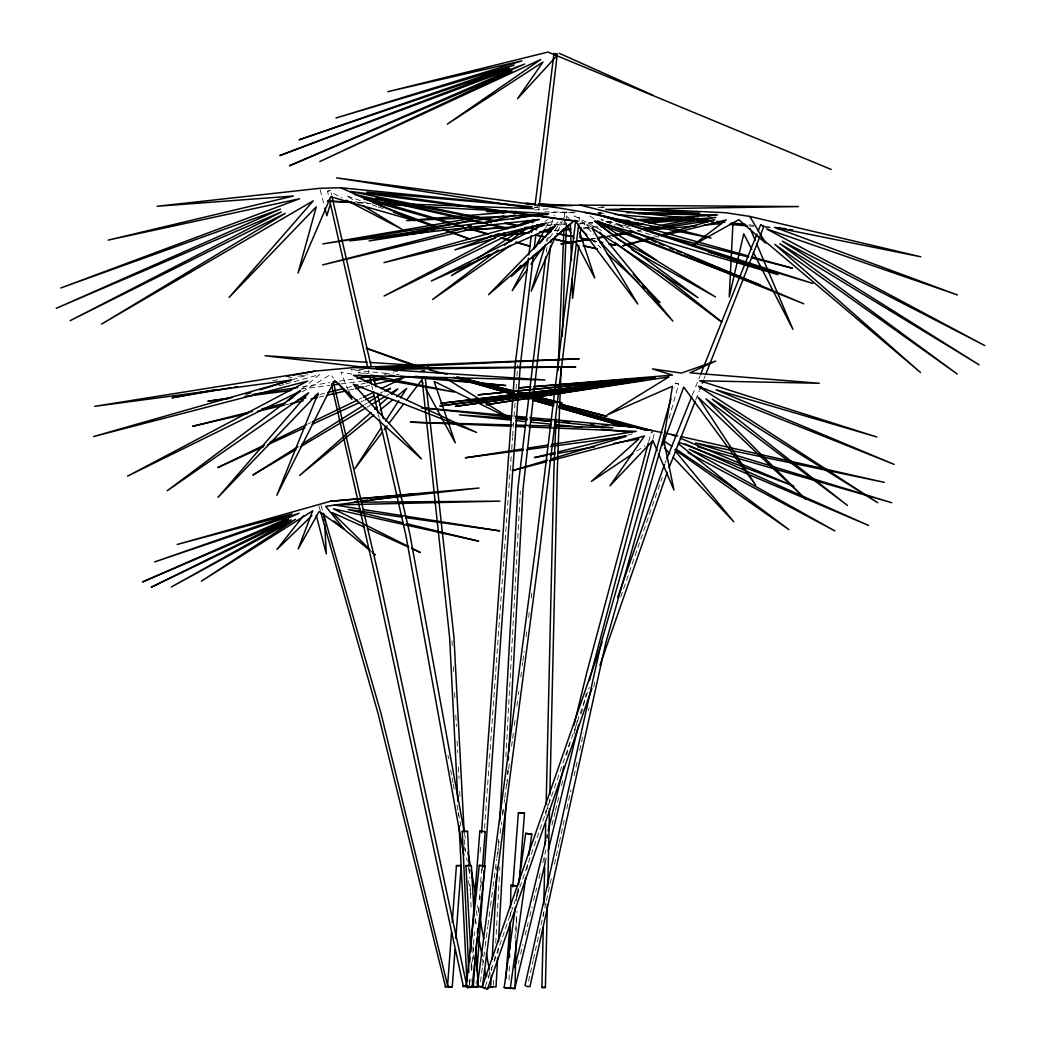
<?xml version="1.0" encoding="UTF-8"?>
<svg xmlns="http://www.w3.org/2000/svg" width="1041" height="1041" viewBox="0 0 1041 1041"><rect width="100%" height="100%" fill="white"/><g stroke="black" fill="none" stroke-linecap="round" stroke-linejoin="round"><path stroke-width="0.75" stroke-dasharray="5 3.75" d="M509.075 979.971L509.387 963.927M510.337 915.794L510.402 912.58M516.141 932.437L516.427 918.006M516.83 897.147L516.935 892.332M549.687 802.208L549.752 798.954M543.545 916.041L543.623 912.801M544.794 862.455L544.977 854.336M545.887 815.363L545.991 810.484M547.787 808.779L547.93 802.286M566.538 220.822L566.838 212.702L564.638 212.611L564.066 225.858M491.534 970.589L491.716 967.349M497.923 853.919L498.184 849.066M498.548 842.585L498.717 839.345M493.434 985.228L493.876 977.135M494.761 960.921L495.022 956.067M495.724 943.107L499.355 876.678M499.706 870.198L499.875 866.958M502.699 815.116L503.063 808.636M505.887 756.781L520.37 491.079M497.884 952.892L498.145 948.026M507.032 784.407L507.474 776.313M507.553 774.686L507.826 769.833M476.075 983.966L476.31 980.726M470.818 981.962L471.053 978.722M471.638 970.615L474.423 931.734M475.008 923.627L475.36 918.761M480.135 852.332L480.604 845.839M478.496 912.476L478.847 907.622M479.433 899.515L481.632 868.728M484.533 828.233L511.248 455.555M511.717 449.074L512.523 437.727M512.64 436.114L513.929 418.287M514.033 416.673L515.087 402.086M516.011 389.126L516.479 382.646M516.948 376.165L517.754 364.818M510.584 915.872L510.819 912.645M514.996 938.774L517.065 911.382M518.522 892.046L518.769 888.832M479.953 899.619L480.2 896.379M480.955 886.672L481.449 880.205M482.204 870.497L482.451 867.257M538.731 210.308L539.121 207.081M579.043 221.043L579.421 217.816L576.076 217.361L579.421 217.816M546.304 252.208L546.889 247.368M547.657 240.913L548.047 237.686L551.405 237.895M566.838 212.702L564.612 212.871M480.513 981.65L482.425 967.141M482.634 965.528L484.976 947.804M485.197 946.191L487.748 926.841M487.956 925.241L490.298 907.505M490.519 905.891L492.861 888.155M493.07 886.555L496.687 859.15M496.908 857.537L498.184 847.868M498.392 846.255L499.251 839.801M500.096 833.36L501.593 822.078M502.66 814.01L503.297 809.182M504.143 802.728L504.573 799.501M504.781 797.887L507.123 780.164M507.982 773.71L508.398 770.496M508.62 768.883L509.687 760.815M511.599 746.306L512.445 739.865M512.666 738.251L513.512 731.81M514.371 725.356L515.009 720.515M516.922 706.019L517.559 701.179M518.418 694.724L518.834 691.51M520.76 677.001L521.398 672.161M522.244 665.72L522.673 662.492M522.881 660.879L524.17 651.211M526.082 636.702L526.72 631.861M528.633 617.352L529.27 612.524M531.196 598.015L531.834 593.175M516.284 900.803L518.067 887.96M526.837 869.586L527.735 863.158M528.555 981.26L533.109 960.7M533.46 959.125L546.07 902.196M546.421 900.608L551.678 876.886M554.476 864.238L559.03 843.678M559.381 842.104L564.625 818.382M566.733 808.896L570.936 789.911M574.085 775.688L577.586 759.865M579.694 750.379L583.546 732.981M588.451 710.847L589.154 707.685M593.708 687.125L595.452 679.213M545.107 863.288L546.642 856.99M581.333 713.749L586.291 693.28M566.603 755.245L569.674 742.662M518.275 963.485L519.043 960.336M520.578 954.037L522.868 944.603M525.171 935.156L528.229 922.573M529.765 916.275L532.055 906.828M533.591 900.53L536.662 887.947M538.952 878.5L540.487 872.202M542.777 862.768L545.848 850.172M551.977 824.993L555.035 812.409M555.413 810.835L558.861 796.664M561.541 785.656L563.077 779.358M574.177 733.723L578.393 716.403M652.811 439.25L654.464 432.978M648.699 441.644L651.224 432.249L652.486 432.405M669.025 418.404L678.706 384.025L675.453 383.114L674.126 387.799M546.278 241.434L547.215 238.337M551.431 224.388L554.241 215.084M485.379 986.452L589.284 687.437M620.722 596.974L662.284 477.364M695.713 399.874L699.279 390.817M704.015 378.742L705.199 375.723M665.134 462.842L666.344 459.823M692.317 395.086L700.177 375.528M557.586 231.922L562.192 221.577M545.653 227.758L549.453 220.614M328.266 194.433L327.538 191.258L330.57 190.438L331.663 195.201M330.57 190.438L327.538 191.258M549.713 237.712L560.969 221.85M561.906 220.523L565.653 215.227L569.193 218.506M555.972 224.127L558.028 221.707M302.241 388.8L319.522 374.656L285.26 384.103M544.977 221.512L547.618 219.677M636.819 451.065L644.847 445.717M364.675 404.624L367.408 402.906M302.228 391.871L330.504 374.552L333.549 378.091M367.083 407.2L369.867 405.548M386.588 395.606L389.373 393.953M308.097 423.934L311.012 422.529M359.119 399.263L362.034 397.857M361.032 401.865L363.986 400.512M380.238 393.056L383.192 391.689M292.482 379.692L307.915 374.864M547.722 222.865L555.452 220.614M279.04 385.821L283.712 384.532M319.99 394.409L324.714 393.225M346.757 387.707L351.468 386.523M360.915 384.168L365.638 382.984M627.32 435.229L635.192 433.329M284.193 405.157L288.93 404.064M318.962 397.128L323.712 396.035M348.995 390.193L353.732 389.1M364.805 386.549L369.542 385.443M534.54 207.719L539.316 206.769M534.54 207.497L537.716 206.951M591.288 238.766L594.476 238.22M607.254 236.021L610.455 235.474M637.599 230.829L640.801 230.282M272.703 380.642L280.693 379.288M288.682 377.922L291.883 377.376M298.273 376.282L307.863 374.656M591.379 239.183L596.181 238.415M607.397 236.658L610.599 236.151M302.515 386.823L329.776 382.659M339.405 381.188L355.449 378.742M384.324 374.344L393.953 372.873M301.005 389.126L329.919 385.365M341.162 383.895L362.034 381.175M554.515 230.412L559.342 229.97M583.494 227.784L597.989 226.47M614.086 225.012L622.141 224.283M534.436 209.983L548.997 208.773M554.619 230.868L557.846 230.608M583.65 228.447L593.318 227.641M594.932 227.511L598.159 227.237M619.122 225.494L623.962 225.09M547.397 225.064L552.264 224.778M553.89 224.687L566.851 223.919M579.811 223.151L592.771 222.384M605.745 221.616L612.225 221.226M547.306 225.559L550.546 225.39M557.013 225.051L566.733 224.531M579.681 223.841L592.628 223.151M607.189 222.371L613.67 222.032M363.934 369.607L350.986 369.776L388.085 373.55M544.651 211.909L575.348 212.169M597.976 212.364L601.217 212.39M551.105 212.416L575.348 212.793M597.963 213.145L601.204 213.197M358.234 202.253L366.341 202.553M601.464 206.925L604.691 207.081M598.224 207.484L604.678 207.849M358.104 202.865L371.025 203.594M678.706 384.025L675.453 383.114M599.004 212.989L607.072 213.691M748.921 226.014L753.762 226.444M765.044 227.419L771.498 227.979M368.163 373.433L358.455 372.574L363.166 373.537M396.153 374.383L399.367 374.708M749 224.791L753.827 225.311M765.096 226.522L774.751 227.55M352.04 374.148L340.862 372.197L348.188 390.245M591.743 240.562L596.506 241.499M591.769 240.432L596.519 241.395M629.128 226.717L600.865 219.521L611.314 223.828M630.807 228.786L616.819 224.583L624.288 227.758M637.027 230.66L660.358 237.66M376.829 206.404L346.237 195.656L358.729 203.19M378.351 206.938L382.945 208.551M333.588 193.548L342.112 197.998M601.594 230.555L574.385 215.903L575.387 218.935M591.002 226.73L585.341 223.542L590.911 229.436M607.983 236.307L613.643 239.495M589.935 215.994L595.322 219.586M591.6 239.248L601.021 247.979M581.685 221.447L593.617 234.498M564.99 221.447L566.473 224.27M321.07 505.458L322.853 511.665M318.962 506.03L320.303 510.715M320.199 189.826L324.102 205.077M368.332 370.414L369.061 373.589M371.949 386.276L372.665 389.438M378.443 414.812L379.158 417.975M464.468 833.386L465.926 841.388M477.598 905.358L478.769 911.747M489.569 970.928L490.142 974.116M448.007 755.519L448.593 758.72M450.623 769.911L451.781 776.3M452.08 777.9L452.952 782.702M453.238 784.302L454.397 790.705M457.025 805.096L458.183 811.486M458.469 813.086L460.799 825.877M464.572 846.671L465.457 851.473M466.615 857.862L467.201 861.063M468.359 867.465L469.816 875.455M476.205 910.641L477.663 918.643M487.839 974.61L488.424 977.811M468.437 880.751L471.053 895.143M475.386 919.138L476.257 923.927M482.634 959.112L483.206 962.313M471.378 962.548L471.833 970.628M464.533 839.762L465.132 851.109M471.053 964.5L471.391 970.98M451.976 640.762L452.301 647.242M453.303 666.669L453.72 674.776M454.631 692.59L455.047 700.697M455.789 715.271L456.374 726.605M457.116 741.192L457.702 752.526M458.443 767.113L459.029 778.447M459.693 791.407L460.031 797.887M469.322 979.308L469.66 985.788M458.443 812.709L458.613 815.949M469.322 868.597L469.764 878.305M470.077 884.785L471.196 909.053M472.939 946.269L473.538 959.216M469.205 980.245L469.426 985.098"/><path stroke-width="1.5" d="M509.517 957.512L509.583 954.298M509.674 949.483L510.207 922.209M510.493 907.765L510.936 885.305L517.052 885.904L510.936 885.305M515.035 988.599L508.919 987.987L515.035 988.599L515.985 940.465M543.285 927.414L541.88 987.493L545.393 987.584L547.332 904.512M547.748 886.646L549.531 808.701M549.869 794.075L557.286 470.896L561.138 366.966M543.805 904.681L544.677 867.322M545.211 844.589L545.692 823.483M546.148 803.99L553.877 471.092L556.037 419.12M547.111 838.018L547.189 834.765M562.27 336.113L566.356 225.689M558.067 370.401L563.936 229.111M732.903 224.14L729.234 296.88L737.223 262.202M491.274 975.443L490.649 986.79L496.036 986.907L497.624 957.746M492.159 959.242L496.765 874.987M497.038 870.12L497.208 866.88M499.693 821.518L517.963 487.735L545.718 257.049M498.496 941.545L505.978 803.847M508.346 760.112L508.529 756.872M508.789 752.005L523.129 487.943L550.494 245.962M476.999 971.006L484.182 870.562M484.416 867.322L520.331 365.066L533.369 255.448M481.528 832.878L515.178 364.571L528.451 258.207M455.008 949.626L452.262 986.777L447.5 986.777L451.547 931.851M452.262 922.157L456.426 865.618L461.189 865.618L455.841 938.318M505.835 978.696L509.856 925.527M512.771 886.867L518.366 812.748L524.482 813.099L519.381 880.777M469.686 962.17L470.064 957.317M470.441 952.463L479.823 831.108L485.197 831.668L482.451 867.257M473.2 986.998L467.812 986.439L473.2 986.998L476.947 938.448M477.325 933.595L477.702 928.741M466.225 986.569L479.289 865.409L485.145 865.839L472.08 986.998L466.225 986.569L468.112 986.777M550.858 242.735L551.223 239.508M578.848 245.494L572.615 298.39L572.043 279.274M579.798 237.478L580.93 227.849M534.137 248.994L535.855 234.485M536.427 229.645L537.013 224.817M537.963 216.749L538.353 213.522M539.303 205.467L557.325 53.924L553.968 53.52L535.074 205.012M578.653 224.27L539.576 551.574L482.412 986.842L479.511 986.543L477.325 986.139L535.152 550.975L575.673 220.588M528.854 254.98L531.261 235.643M531.665 232.416L532.471 225.962M532.862 222.748L533.265 219.521M525.718 877.615L510.272 988.443L504.182 987.532L515.386 907.232M518.522 884.746L525.692 833.347L531.769 834.257L528.854 855.129M541.88 987.493L545.432 987.336M737.939 259.04L743.755 233.822L751.823 249.502M514.996 987.636L545.107 863.288M548.165 850.692L578.666 724.77M589.336 680.697L652.395 440.811M514.696 967.662L545.835 840.217M548.139 830.77L563.91 766.267M573.903 725.356L586.981 671.861L648.283 443.206M665.511 430.896L605.667 643.403L529.986 986.595L526.993 986.478L525.015 985.424L601.36 642.297L670.99 398.729M545.341 244.531L531.287 291.038L555.608 236.359M548.62 233.691L550.494 227.485M330.439 203.906L326.835 215.747L324.883 208.122M591.926 688.413L487.552 988.95L484.026 987.961L482.126 987.011L602.114 641.998M617.573 597.521L664.535 464.338M599.915 665.42L667.255 472.315M669.025 467.786L695.128 401.384M699.864 389.308L701.048 386.289M702.246 383.27L703.43 380.251M705.798 374.213L763.912 226.326L760.568 224.973L758.147 230.998M666.956 458.326L691.718 396.595M700.775 374.018L756.95 234.017M527.41 262.059L512.211 290.634L527.214 269.463M535.009 247.771L544.898 229.189M381.188 427.825L354.877 468.58L382.242 432.314M385.573 421.032L398.729 400.655M400.486 397.935L406.628 388.423L396.556 396.608M530.962 264.18L543.155 246.977M384.194 429.725L387.122 425.834M389.074 423.245L403.726 403.817M406.667 399.926L421.319 380.499L422.854 383.335M303.53 515.698L276.88 549.44L311.962 515.62M520.851 265.442L511.56 276.386L528.36 261.278M539.446 243.568L543.571 238.714M545.64 236.281L554.931 225.35M556.987 55.654L517.494 98.765L543.025 61.992L447.357 124.087L540.76 59.532L319.743 161.589L512.081 71.074L289.476 165.779L524.742 64.048L279.821 155.564L509.348 68.316L299.144 139.793L514.254 65.049L335.97 118.01L521.996 60.846L387.786 91.699L548.047 52.05L831.238 169.462M531.964 258.038L545.172 246.17M554.762 237.53L569.167 224.583M371.09 412.457L299.665 475.386L373.914 415.021M374.721 409.256L377.141 407.122M379.562 404.988L388.046 397.519M391.676 394.318L397.727 388.996L390.765 393.134M299.769 390.83L287.42 400.928L292.807 397.636M380.199 409.907L392.782 399.679M498.027 250.022L432.549 299.522L510.584 245.364M504.456 245.169L526.278 228.682M529.101 232.52L533.07 229.775M537.039 227.016L541.008 224.257M632.811 453.746L591.379 481.436L638.849 438.964L613.552 443.479M470.415 263.152L451.495 275.618L489.283 254.407M477.181 258.689L521.788 229.293M297.869 446.719L252.872 475.06L296.047 449.413M301.955 444.143L363.322 405.483M368.774 402.047L381.045 394.318M386.497 390.882L390.583 388.306L384.676 391.013M300.237 446.927L365.69 408.02M371.26 404.715L385.196 396.439M538.262 226.899L543.857 223.763M461.189 865.618L456.426 865.618M447.5 986.777L452.262 986.777M320.745 512.289L378.208 714.087L445.535 986.816M447.838 986.452L380.993 713.332L323.309 513.213M504.937 232.507L384.064 296.034L514.761 231.649M516.44 226.457L527.956 220.406M421.215 371.116L424.494 370.674L423.31 371.26M264.362 445.08L217.712 467.63L263.516 446.615M270.192 442.256L306.64 424.637M312.469 421.826L357.662 399.978M363.491 397.155L373.706 392.223M380.993 388.696L404.311 377.415L374.279 384.35M267.953 444.585L304.883 427.63M312.274 424.234L359.561 402.542M365.469 399.835L374.331 395.762M499.12 233.535L454.917 249.853L495.126 238.155M520.461 225.65L537.221 219.469M246.157 394.162L250.79 392.717M260.055 389.815L290.933 380.173M547.605 460.057L512.159 470.714L546.395 461.736M550.689 459.133L626.214 436.413L550.611 446.459M505.965 235.006L544.625 223.763M330.491 501.268L177.178 544.456L292.04 513.929L154.732 561.88L299.196 513.239L142.565 581.945L288.695 519.42L151.218 587.254L291.207 519.862L171.284 586.994L295.592 519.329L201.394 581.203L312.664 510.832L298.194 548.984L319.119 511.482L344.246 529.427L325.703 506.329L415.632 493.941L330.491 501.268L478.977 488.047L370.843 499.823M652.356 237.426L622.726 245.819L654.086 237.973M658.602 235.669L714.751 219.768L645.849 230.608M549.505 460.916L644.405 436.01L609.948 485.822L652.889 440.551L657.235 450.74M471.456 226.352L322.645 264.908L491.547 224.244M483.987 223.112L515.321 214.993M661.933 236.008L726.241 219.898L692.551 245.546L738.72 219.664L765.669 243.139L749.728 216.411L725.616 212.715L640.163 208.734M252.325 411.351L192.52 426.316L247.836 413.55M261.759 408.983L285.377 403.075M297.96 399.926L305.833 397.948M315.28 395.593L318.429 394.799M327.863 392.444L343.608 388.501M354.617 385.743L357.766 384.949M367.213 382.594L370.362 381.8M373.511 381.006L382.945 378.651M512.068 219.313L529.44 215.123M331.585 383.934L333.706 383.426L380.29 582.57L466.836 985.983L463.427 986.764L376.569 582.635L331.624 385.014M554.931 452.64L534.462 457.559L547.124 455.307M558.067 451.885L625.745 435.606M257.322 411.364L284.193 405.157M290.517 403.7L303.152 400.772M311.064 398.95L317.388 397.493M326.861 395.307L345.833 390.922M355.319 388.735L363.218 386.914M462.959 986.087L466.368 985.32L466.836 985.983M445.093 987.063L448.281 986.204M472.51 220.171L369.113 240.926L428.111 231.701M644.379 228.539L655.531 226.365M660.306 225.429L687.385 220.158M695.349 218.61L698.537 217.985M708.101 216.125L716.065 214.576M215.006 389.776L172.025 397.792L231.154 387.72M286.639 376.426L289.827 375.827M293.015 375.241L315.293 371.077L354.76 367.46L579.238 358.768L375.502 368.059L575.777 366.913L378.482 369.425M550.286 454.748L555.022 453.902M558.184 453.342L594.567 446.862M478.821 217.075L322.801 243.893L503.948 216.086M502.699 212.976L505.887 212.416M509.062 211.87L512.25 211.323M589.687 239.04L560.93 243.971L589.779 239.43M597.677 237.673L605.654 236.307M612.043 235.201L628.022 232.468M643.989 229.736L659.968 226.99M663.156 226.444L715.87 217.413L648.153 223.06M234.342 387.174L237.543 386.627M315.293 371.077L94.666 406.341L291.428 380.082L93.56 436.543L307.602 381.084L127.536 476.14L300.706 390.922L167.146 490.805L308.604 392.769L218.063 497.325L318.182 393.147L276.828 495.269L334.538 380.59L421.488 458.925L353.302 384.298L476.531 432.405L353.485 375.346L545.016 379.965L354.76 367.46M431.299 231.206L434.487 230.712M467.982 225.468L471.17 224.973M482.334 223.229L491.899 221.733M520.604 217.244L531.769 215.5M597.781 238.168L605.797 236.906M612.212 235.904L631.432 232.872M522.842 448.905L465.366 457.793L523.272 450.089M527.631 448.164L548.386 444.949M551.574 444.455L636.194 431.364L528.945 426.992M231.922 397.584L207.862 401.253L228.734 398.534M252.781 394.396L297.7 387.551M332.99 382.164L336.204 381.683M357.05 378.495L369.893 376.543M526.486 449.673L547.397 446.888M244.791 396.439L291.376 390.375M333.133 384.949L339.548 384.103M363.647 380.967L384.519 378.247M354.695 501.58L357.922 501.228M361.149 500.877L367.603 500.174M490.116 236.242L528.75 232.742M540.019 231.714L551.288 230.699M562.569 229.684L570.611 228.955M602.817 226.027L610.872 225.298M625.355 223.997L638.237 222.826M644.678 222.24L694.594 217.725L639.564 220.653M652.577 229.658L665.446 228.513M668.66 228.239L696 225.806M704.041 225.09L720.125 223.659M516.622 211.466L406.55 220.601L547.696 214.537M490.116 236.255L528.815 233.028M540.11 232.091L551.392 231.141M562.687 230.204L570.741 229.527M601.386 226.964L611.054 226.157M628.79 224.674L643.312 223.464M533.89 386.627L672.473 375.098L652.46 368.904L681.348 373.068L715.779 361.045L689.897 372.821L819.254 383.27L699.643 380.772L876.86 436.999L716.143 389.815L894.167 464.403L698.394 386.289L877.732 502.725L712.213 399.145L847.491 505.471L705.941 398.872L805.864 499.459L697.938 397.089L755.688 485.106L683.703 387.083L662.518 445.509L672.46 386.263L607.085 414.982L668.934 376.894L486.29 404.702L644.145 380.147L455.385 406.393L640.072 380.251L439.849 405.925L638.797 379.991L440.733 403.348L655.388 377.571L478.014 394.864L649.063 377.662L533.981 386.692M468.827 972.151L462.256 831.382L467.578 831.382L469.166 865.37M467.578 831.382L462.256 831.382M514.996 226.977L464.767 229.957L514.931 227.289M536.063 225.741L544.157 225.259M615.465 221.043L628.426 220.276M634.906 219.885L717.548 214.993L638.367 213.769M535.972 226.17L542.452 225.819M618.523 221.772L629.844 221.173M470.74 951.24L465.926 865.618L471.365 865.618L474.175 915.703M471.365 865.618L465.926 865.618M478.17 986.777L472.731 986.777L478.17 986.777L475.997 948.013M340.68 187.731L319.808 188.304L157.139 206.261L293.406 196.033L108.121 240.12L299.548 198.753L60.82 287.967L280.471 209.124L56.24 308.331L281.278 211.974L70.137 320.667L285.26 213.34L101.563 324.102L313.224 200.835L229.098 297.427L316.269 206.834L298.025 272.989L330.726 196.788L414.943 220.757L340.68 187.731L532.055 206.73L366.874 192.091L578.015 221.421L350.687 191.466L415.71 204.674M542.491 206.131L580.188 205.116L798.486 206.573L605.693 209.449L682.974 217.725M354.695 502.243L357.922 502.217M361.149 502.191L499.875 501.137L334.265 504.976L359.952 508.997M505.861 211.57L486.472 211.414L505.861 211.713M627.072 212.611L699.799 213.223L620.8 208.76M512.367 424.988L410.323 422.165L511.066 426.263M515.607 425.066L551.236 426.055M554.476 426.146L612.785 427.76L554.554 421.696M351.741 202.019L327.434 201.134L354.877 202.683M372.821 202.787L533.317 208.642L336.529 177.855L558.718 207.966L597.963 214.485L812.761 283.412L708.57 252.13M515.946 426.459L525.692 426.862M535.347 203.841L525.679 203.398L535.347 203.945M538.574 203.997L572.433 205.571M482.49 865.696L485.145 865.839M538.574 204.127L564.365 205.584M375.879 203.867L548.659 213.639L349.659 240.861L539.381 219.508L383.96 262.618L546.512 223.008L431.351 280.979L555.647 225.806L488.58 294.681L574.762 220.276L637.782 304.024L591.887 228.044L697.951 297.674L594.45 221.121L777.965 274.616L597.963 214.485M367.161 362.268L265.091 355.762L368.15 367.72M370.401 362.476L412.535 365.157L366.224 348.201L418.781 366.458L427.474 364.988L429.66 369.906L447.018 374.253M511.313 418.469L459.497 414.852L511.066 420.122M516.167 418.794L527.501 419.588M530.741 419.809L551.782 421.28M563.116 422.073L569.596 422.516M590.65 423.986L593.877 424.207M601.984 424.78L608.451 425.222M613.318 425.561L623.025 426.237M626.266 426.472L634.359 427.031L662.089 432.562M518.366 812.748L520.825 812.93M522.022 812.93L524.482 813.099M470.467 986.829L475.841 987.206M615.127 214.381L665.095 218.727M668.322 219.013L694.113 221.252M697.34 221.538L707.008 222.371M711.849 222.8L721.517 223.633M729.585 224.336L747.308 225.884M776.326 228.408L785.994 229.241M789.221 229.527L792.448 229.801M389.217 375.28L394.071 375.71M400.551 376.282L505.809 385.547L415.502 376.348M421.865 407.786L512.016 415.945M515.23 416.244L526.499 417.259M529.726 417.545L634.359 427.031M531.769 834.257L525.692 833.347M504.182 987.532L510.272 988.443M477.325 986.139L482.412 986.842M515.907 420.616L525.575 421.605M530.403 422.099L551.353 424.234M554.58 424.559L581.971 427.357M601.321 429.334L631.939 432.457M421.904 407.89L510.871 417.155M515.724 417.662L527.045 418.833M530.285 419.172L551.314 421.358M687.802 218.246L691.029 218.584M694.243 218.935L713.566 221.004M716.794 221.343L724.835 222.201M731.276 222.891L745.772 224.453M776.365 227.719L786.033 228.76M376.204 368.657L379.431 369.035M393.927 370.713L397.142 371.09M479.289 865.409L481.163 865.618M470.207 986.777L472.08 986.998M402.373 517.156L348.136 509.504L403.153 522.855M405.561 517.598L499.654 530.871L363.166 509.504M358.429 375.267L454.227 392.067L371.012 375.137M409.243 204.465L375.918 197.868L405.99 204.804M415.593 205.715L493.356 221.095M504.469 223.294L518.743 226.118M525.093 227.38L536.206 229.567M544.144 231.141L550.494 232.39M556.831 233.652L571.119 236.476M580.644 238.363L590.169 240.237M599.681 242.124L602.856 242.748L599.694 242.046M666.708 433.485L677.639 435.828M584.535 212.416L711.029 238.038L580.188 205.116M420.473 205.637L496.609 221.095M506.121 223.034L518.808 225.611M526.733 227.224L536.258 229.15M544.183 230.764L550.533 232.052M558.457 233.665L571.145 236.242M580.657 238.181L590.182 240.107M483.883 223.464L354.421 194.394L449.27 222.41M487.032 224.166L507.566 228.773M517.026 230.907L523.35 232.325M535.972 235.162L545.445 237.283M553.344 239.053L572.29 243.308M583.337 245.793L597.547 248.981L583.298 245.689M680.788 436.53L884.303 482.36L695.544 442.998L891.786 502.725L697.782 446.797M409.165 205.532L486.733 223.425M491.482 224.518L507.305 228.161M518.392 230.725L523.142 231.818M535.803 234.732L545.302 236.932M553.213 238.753L570.624 242.761M749.728 216.411L920.764 256.802L774.816 227.354L957.395 294.941L766.566 228.916L984.76 345.573L782.312 241.2L979.139 364.831L779.904 243.685L957.239 374.031L774.777 244.336L920.53 372.522L761.465 238.233M406.289 523.623L478.587 541.177L333.432 508.828L408.684 546.616M484.065 831.382L485.197 831.668M479.823 831.108L480.955 831.382M457.715 377.258L513.838 391.156M518.522 392.314L529.427 395.007M534.111 396.166L562.179 403.114L533.773 395.996M459.641 377.415L513.265 390.856M518.002 392.041L529.049 394.812M651.119 232.299L748.492 257.036M751.641 257.843L792.474 268.214L751.849 256.945M514.449 392.327L456.465 377.284L514.514 393.199M517.585 393.147L530.116 396.4M533.252 397.207L553.63 402.503M559.889 404.116L606.903 416.322L559.811 404.012M457.754 377.363L514.28 392.119M517.416 392.938L529.973 396.218M533.109 397.037L555.1 402.789M517.65 394.045L529.453 397.402M531.769 397.896L553.721 403.869M559.056 405.417L652.538 430.74M464.013 379.679L513.59 393.901M517.195 394.422L529.713 397.896M532.836 398.755L553.174 404.402M518.626 394.968L529.583 398M532.719 398.859L553.07 404.481M605.003 216.19L748.726 256.073M482.126 987.011L487.552 988.95M518.262 395.229L529.14 398.3M532.25 399.184L554.02 405.326M560.24 407.096L631.783 427.317L558.77 406.784M513.707 394.097L460.877 379.223L513.799 394.526M518.366 395.411L529.244 398.469M532.354 399.341L552.55 405.027M363.79 198.948L460.161 226.391M469.491 229.046L488.151 234.355M500.578 237.895L511.469 240.992M516.128 242.319L530.116 246.301L516.128 242.15M436.465 372.444L439.575 373.342M453.538 377.363L514.085 394.773M517.195 395.658L529.622 399.237M532.719 400.121L552.901 405.925M559.108 407.721L624.314 426.472L558.939 407.565M518.47 395.866L529.362 399.015M532.485 399.926L552.719 405.769M452.38 223.321L463.258 226.535M469.478 228.382L488.138 233.887M500.578 237.556L511.456 240.77M763.912 226.326L760.568 224.973M393.654 212.312L436.478 227.367M442.594 229.514L470.129 239.196M378.859 205.129L438.196 227.25M444.273 229.527L470.142 239.17M601.711 224.908L739.5 277.192M744.042 278.91L760.698 285.234L744.276 278.481M678.953 442.334L793.893 486.238L680.293 438.196M597.339 220.939L803.743 303.79L630.273 230.295M651.653 240.406L656.129 242.254M659.122 243.477L663.598 245.325M669.571 247.771L674.061 249.619M677.04 250.842L681.53 252.69M684.51 253.913L741.283 277.257M671.328 434.409L675.817 436.296M685.147 443.856L868.649 525.497L689.233 449.231L834.921 530.936L687.984 452.64M559.186 53.26L652.798 95.186M364.519 527.201L332.248 512.601L369.581 549.323M367.46 528.529L408.527 547.124M411.468 548.451L420.265 552.433L411.585 548.073M510.949 419.094L434.071 381.383L455.281 442.867L425.951 388.996M346.38 200.223L401.787 229.163L362.893 205.702M617.352 239.053L656.012 259.873L598.028 221.369M632.03 249.879L715.505 296.958L639.655 250.126M444.611 377.506L511.131 418.833M671.9 446.303L663.963 440.929L673.956 490.012L658.472 453.642M675.856 448.983L736.703 490.155L678.238 443.635M674.763 449.712L788.935 529.674L718.693 476.934M614.697 242.319L721.543 321.981M595.348 221.147L616.819 238.272M657.235 270.504L721.66 321.877M334.044 520.942L370.245 550.767M372.743 552.823L375.241 554.879L371.845 551.548M579.811 228.33L586.877 234.889M606.916 253.444L638.758 282.918M642.284 286.197L644.652 288.383M648.179 291.649L659.968 302.567L633.24 274.264M664.353 447.942L669.87 453.811M673.176 457.324L733.801 521.788L675.492 451.26M597.963 239.248L672.876 321.135L599.811 232.195M337.622 382.802L351.858 399.276L348.8 391.754M567.215 225.689L570.936 232.755M572.42 235.578L573.903 238.402M576.141 242.644L594.71 277.947L579.837 232.546M753.294 252.351L792.93 329.346L756.56 243.581M750.288 228.799L755.298 240.627M316.269 515.321L326.327 553.864L324.662 523.792M332.027 196.788L371.143 366.354M373.706 377.441L375.892 386.953M377.349 393.29L383.205 418.651M385.027 426.576L409.894 534.332L464.169 831.785M329.346 199.195L367.616 367.252M369.776 376.764L371.585 384.689M373.381 392.613L378.078 413.225M379.523 419.562L405.873 535.308L463.805 855.155M467.969 852.579L470.298 865.37M471.183 870.172L474.969 890.966M480.513 921.35L483.727 938.943M486.355 953.335L489.27 969.327M478.574 936.731L482.048 955.911M484.664 970.316L485.822 976.705M425.209 377.141L453.967 637.274L464.117 831.668M421.904 377.571L449.647 637.756L457.871 801.362M324.141 514.306L324.493 520.63M459.094 825.656L466.928 981.169M570.377 223.503L571.47 260.159M488.151 987.636L492.484 986.92L488.151 987.636M469.049 986.855L467.253 987.649L472.237 987.18L469.049 986.855M530.676 386.901L519.394 387.838L530.741 386.94M473.785 986.439L469.504 986.712L474.826 986.712L473.785 986.439M615.556 245.26L609.206 244.01L615.556 245.26M647.021 430.427L559.433 406.133L647.008 430.427"/></g></svg>
